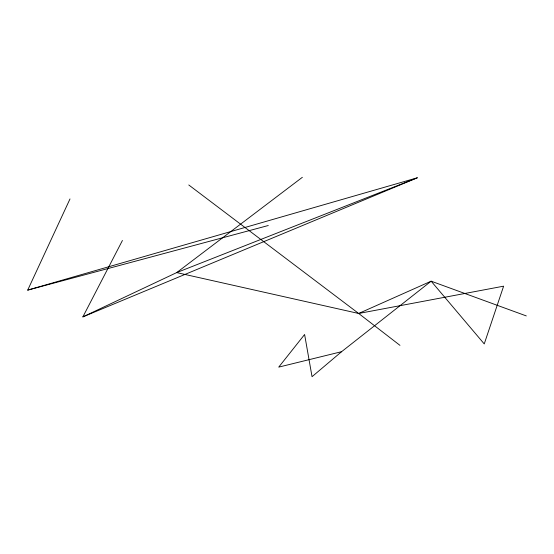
<?xml version="1.0" encoding="UTF-8"?>
<svg xmlns="http://www.w3.org/2000/svg" width="554" height="554" viewBox="0 0 554 554"><rect width="100%" height="100%" fill="white"/><g stroke="black" fill="none" stroke-linecap="round" stroke-linejoin="round"><path stroke-width="0.83" d="M268.281 225.513L27.7 290.116L69.998 198.941M27.7 290.116L417.3 177.799L82.865 316.888L122.434 240.471M341.596 351.686L312.041 376.692L304.603 334.498L278.731 367.115L341.596 351.686L431.151 281.183L526.3 315.918M302.352 177.308L176.705 272.596L82.865 316.888M188.776 184.974L358.673 313.474L431.151 281.183L484.244 343.923L503.614 286.176L358.673 313.474L176.705 272.596L417.3 177.799M358.673 313.474L399.967 345.357"/></g></svg>
